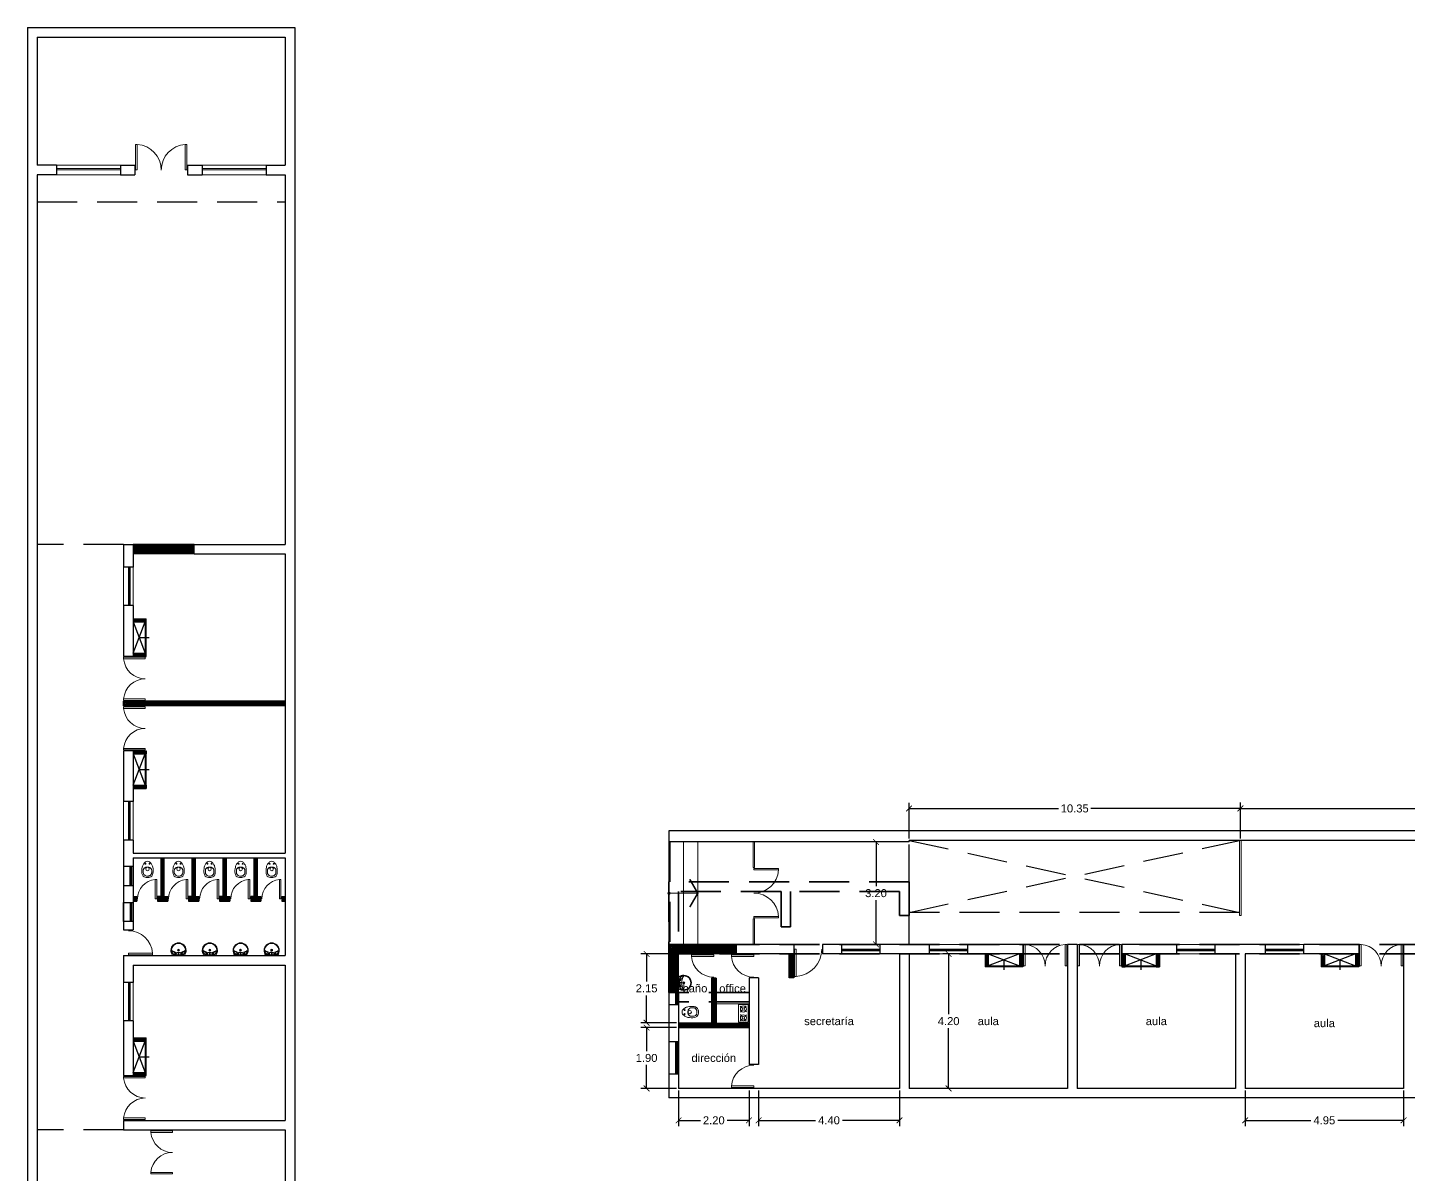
# Model space of a CAD drawing. Header units: millimetres. Extents: x 461.5 to 558.8, y 615.3 to 694.8.
# Drawn here: x 463.04 to 506.18, y 659.01 to 694.84 of the extents above; entities that cross this region are included whole.
import ezdxf

# ---------------------------------------------------------------- set-up
doc = ezdxf.new("R2010")
doc.units = ezdxf.units.MM
doc.header["$LTSCALE"] = 5
doc.linetypes.add('HIDDEN', pattern=[0.375, 0.25, -0.125])
doc.layers.get('0').update_dxf_attribs({"lineweight": 0})
doc.layers.get('Defpoints').update_dxf_attribs({"lineweight": 0})
for name, color, linetype, lineweight in [('aberturas', 37, 'Continuous', 5), ('AMOB-DETA', 7, 'Continuous', 0), ('AMOB-VIST', 7, 'Continuous', 0), ('barrido', 36, 'Continuous', 5), ('Cotas', 251, 'Continuous', 15), ('equipamiento', 117, 'Continuous', 9), ('hatch muros', 24, 'Continuous', 5), ('muros', 81, 'Continuous', 30), ('muros a demoler', 40, 'HIDDEN', 35), ('muros nuevos', 1, 'Continuous', 30), ('proyecciones', 23, 'HIDDEN', 25), ('referencias', 135, 'Continuous', 18)]:
    doc.layers.add(name, color=color, linetype=linetype, lineweight=lineweight)
doc.layers.get('0').freeze()
doc.styles.get("Standard").update_dxf_attribs({"font": 'arial.ttf'})
doc.dimstyles.get("Standard").update_dxf_attribs({"dimtxt": 0.18, "dimasz": 0.18, "dimexe": 0.18, "dimexo": 0.0625, "dimgap": 0.09, "dimtad": 0, "dimtih": 1, "dimtoh": 1, "dimzin": 0, "dimdsep": 46, "dimtxsty": 'Standard', "dimblk": 'DOTSMALL', "dimcen": 0.09, "dimse1": 1, "dimse2": 1, "dimadec": 0, "dimazin": 0, "dimtfac": 1, "dimtofl": 0, "dimtmove": 0, "dimatfit": 3, "dimldrblk": 'DOTSMALL', "dimfxl": 1, "dimtolj": 1, "dimtzin": 0, "dimarcsym": 0})
pattern_1 = [(135, (1132.78695, 139.866), (-0.0336759605, -0.0336759605), []), (135, (1132.78695, 139.88845), (-0.0336759605, -0.0336759605), [])]

# ---------------------------------------------------------------- blocks, each defined once
blk = doc.blocks.new('_ArchTick')
at = {"color": 0, "linetype": 'ByBlock', "const_width": 0.15}
blk.add_lwpolyline([(-0.5, -0.5), (0.5, 0.5)], dxfattribs=at)
blk = doc.blocks.new('*D70')
at = {"layer": 'Cotas', "color": 0, "lineweight": -2, "transparency": 16777216}
for p, q in [((490.579, 669.507), (490.579, 670.622)), ((490.579, 670.442), (495.253, 670.442)), ((500.929, 670.442), (496.255, 670.442)), ((500.929, 669.507), (500.929, 670.622))]:
    blk.add_line(p, q, dxfattribs=at)
at = {"layer": 'Defpoints', "color": 0, "transparency": 16777216}
for p in [(490.579, 670.442), (490.579, 669.445), (500.929, 669.445)]:
    blk.add_point(p, dxfattribs=at)
at = {"layer": 'Cotas', "color": 0, "lineweight": -2, "transparency": 16777216, "xscale": 0.18, "yscale": 0.18, "zscale": 0.18, "rotation": 180}
blk.add_blockref('_ArchTick', (490.579, 670.442), dxfattribs=at)
at = {"layer": 'Cotas', "color": 0, "lineweight": -2, "transparency": 16777216, "xscale": 0.18, "yscale": 0.18, "zscale": 0.18}
blk.add_blockref('_ArchTick', (500.929, 670.442), dxfattribs=at)
at = {"layer": 'Cotas', "color": 0, "transparency": 16777216, "insert": (495.754, 670.442), "char_height": 0.25, "attachment_point": 5}
blk.add_mtext('\\A1;10.35', dxfattribs=at)
blk = doc.blocks.new('_DotSmall')
at = {"color": 0, "linetype": 'ByBlock', "const_width": 0.5}
blk.add_lwpolyline([(-0.0625, 0, 1), (0.0625, 0, 1)], format="xyb", close=True, dxfattribs=at)
blk = doc.blocks.new('*D69')
at = {"layer": 'Cotas', "color": 0, "lineweight": -2, "transparency": 16777216}
for p, q in [((500.929, 669.507), (500.929, 670.625)), ((500.929, 670.445), (509.629, 670.445)), ((519.329, 670.445), (510.628, 670.445)), ((519.329, 669.507), (519.329, 670.625))]:
    blk.add_line(p, q, dxfattribs=at)
at = {"layer": 'Defpoints', "color": 0, "transparency": 16777216}
for p in [(500.929, 670.445), (500.929, 669.445), (519.329, 669.445)]:
    blk.add_point(p, dxfattribs=at)
at = {"layer": 'Cotas', "color": 0, "lineweight": -2, "transparency": 16777216, "xscale": 0.18, "yscale": 0.18, "zscale": 0.18, "rotation": 180}
blk.add_blockref('_ArchTick', (500.929, 670.445), dxfattribs=at)
at = {"layer": 'Cotas', "color": 0, "lineweight": -2, "transparency": 16777216, "xscale": 0.18, "yscale": 0.18, "zscale": 0.18}
blk.add_blockref('_ArchTick', (519.329, 670.445), dxfattribs=at)
at = {"layer": 'Cotas', "color": 0, "transparency": 16777216, "insert": (510.129, 670.445), "char_height": 0.25, "attachment_point": 5}
blk.add_mtext('\\A1;18.40', dxfattribs=at)
blk = doc.blocks.new('*D68')
at = {"layer": 'Cotas', "color": 0, "lineweight": -2, "transparency": 16777216}
for p, q in [((493.966, 665.895), (491.636, 665.895)), ((491.816, 665.895), (491.816, 664.012)), ((491.816, 661.695), (491.816, 663.577)), ((493.966, 661.695), (491.636, 661.695))]:
    blk.add_line(p, q, dxfattribs=at)
at = {"layer": 'Defpoints', "color": 0, "transparency": 16777216}
for p in [(494.029, 665.895), (491.816, 661.695), (494.029, 661.695)]:
    blk.add_point(p, dxfattribs=at)
at = {"layer": 'Cotas', "color": 0, "lineweight": -2, "transparency": 16777216, "xscale": 0.18, "yscale": 0.18, "zscale": 0.18}
for p, rotation in [((491.816, 665.895), 90), ((491.816, 661.695), 270)]:
    blk.add_blockref('_ArchTick', p, dxfattribs=dict(at, rotation=rotation))
at = {"layer": 'Cotas', "color": 0, "transparency": 16777216, "insert": (491.816, 663.795), "char_height": 0.25, "attachment_point": 5}
blk.add_mtext('\\A1;4.20', dxfattribs=at)
blk = doc.blocks.new('*D67')
at = {"layer": 'Cotas', "color": 0, "lineweight": -2, "transparency": 16777216}
for p, q in [((483.316, 663.595), (482.199, 663.595)), ((482.379, 663.595), (482.379, 662.862)), ((482.379, 661.695), (482.379, 662.427)), ((483.316, 661.695), (482.199, 661.695))]:
    blk.add_line(p, q, dxfattribs=at)
at = {"layer": 'Defpoints', "color": 0, "transparency": 16777216}
for p in [(483.379, 663.595), (482.379, 661.695), (483.379, 661.695)]:
    blk.add_point(p, dxfattribs=at)
at = {"layer": 'Cotas', "color": 0, "lineweight": -2, "transparency": 16777216, "xscale": 0.18, "yscale": 0.18, "zscale": 0.18}
for p, rotation in [((482.379, 663.595), 90), ((482.379, 661.695), 270)]:
    blk.add_blockref('_ArchTick', p, dxfattribs=dict(at, rotation=rotation))
at = {"layer": 'Cotas', "color": 0, "transparency": 16777216, "insert": (482.379, 662.645), "char_height": 0.25, "attachment_point": 5}
blk.add_mtext('\\A1;1.90', dxfattribs=at)
blk = doc.blocks.new('*D66')
at = {"layer": 'Cotas', "color": 0, "lineweight": -2, "transparency": 16777216}
for p, q in [((483.316, 665.895), (482.2, 665.895)), ((482.38, 665.895), (482.38, 665.037)), ((482.38, 663.745), (482.38, 664.602)), ((483.316, 663.745), (482.2, 663.745))]:
    blk.add_line(p, q, dxfattribs=at)
at = {"layer": 'Defpoints', "color": 0, "transparency": 16777216}
for p in [(483.379, 665.895), (482.38, 663.745), (483.379, 663.745)]:
    blk.add_point(p, dxfattribs=at)
at = {"layer": 'Cotas', "color": 0, "lineweight": -2, "transparency": 16777216, "xscale": 0.18, "yscale": 0.18, "zscale": 0.18}
for p, rotation in [((482.38, 665.895), 90), ((482.38, 663.745), 270)]:
    blk.add_blockref('_ArchTick', p, dxfattribs=dict(at, rotation=rotation))
at = {"layer": 'Cotas', "color": 0, "transparency": 16777216, "insert": (482.38, 664.82), "char_height": 0.25, "attachment_point": 5}
blk.add_mtext('\\A1;2.15', dxfattribs=at)
blk = doc.blocks.new('*D65')
at = {"layer": 'Cotas', "color": 0, "lineweight": -2, "transparency": 16777216}
for p, q in [((490.516, 669.395), (489.367, 669.395)), ((489.547, 669.395), (489.547, 668.012)), ((489.547, 666.195), (489.547, 667.577)), ((490.516, 666.195), (489.367, 666.195))]:
    blk.add_line(p, q, dxfattribs=at)
at = {"layer": 'Defpoints', "color": 0, "transparency": 16777216}
for p in [(489.547, 669.395), (490.579, 669.395), (490.579, 666.195)]:
    blk.add_point(p, dxfattribs=at)
at = {"layer": 'Cotas', "color": 0, "lineweight": -2, "transparency": 16777216, "xscale": 0.18, "yscale": 0.18, "zscale": 0.18}
for p, rotation in [((489.547, 669.395), 90), ((489.547, 666.195), 270)]:
    blk.add_blockref('_ArchTick', p, dxfattribs=dict(at, rotation=rotation))
at = {"layer": 'Cotas', "color": 0, "transparency": 16777216, "insert": (489.547, 667.795), "char_height": 0.25, "attachment_point": 5}
blk.add_mtext('\\A1;3.20', dxfattribs=at)
blk = doc.blocks.new('*D64')
at = {"layer": 'Cotas', "color": 0, "lineweight": -2, "transparency": 16777216}
for p, q in [((483.379, 661.632), (483.379, 660.515)), ((485.579, 661.632), (485.579, 660.515)), ((483.379, 660.695), (484.062, 660.695)), ((485.579, 660.695), (484.895, 660.695))]:
    blk.add_line(p, q, dxfattribs=at)
at = {"layer": 'Defpoints', "color": 0, "transparency": 16777216}
for p in [(483.379, 661.695), (485.579, 661.695), (483.379, 660.695)]:
    blk.add_point(p, dxfattribs=at)
at = {"layer": 'Cotas', "color": 0, "lineweight": -2, "transparency": 16777216, "xscale": 0.18, "yscale": 0.18, "zscale": 0.18, "rotation": 180}
blk.add_blockref('_ArchTick', (483.379, 660.695), dxfattribs=at)
at = {"layer": 'Cotas', "color": 0, "lineweight": -2, "transparency": 16777216, "xscale": 0.18, "yscale": 0.18, "zscale": 0.18}
blk.add_blockref('_ArchTick', (485.579, 660.695), dxfattribs=at)
at = {"layer": 'Cotas', "color": 0, "transparency": 16777216, "insert": (484.479, 660.695), "char_height": 0.25, "attachment_point": 5}
blk.add_mtext('\\A1;2.20', dxfattribs=at)
blk = doc.blocks.new('*D45')
at = {"layer": 'Cotas', "color": 0, "lineweight": -2, "transparency": 16777216}
for p, q in [((485.879, 661.632), (485.879, 660.516)), ((490.279, 661.632), (490.279, 660.516)), ((485.879, 660.696), (487.659, 660.696)), ((490.279, 660.696), (488.498, 660.696))]:
    blk.add_line(p, q, dxfattribs=at)
at = {"layer": 'Defpoints', "color": 0, "transparency": 16777216}
for p in [(485.879, 661.695), (490.279, 661.695), (485.879, 660.696)]:
    blk.add_point(p, dxfattribs=at)
at = {"layer": 'Cotas', "color": 0, "lineweight": -2, "transparency": 16777216, "xscale": 0.18, "yscale": 0.18, "zscale": 0.18, "rotation": 180}
blk.add_blockref('_ArchTick', (485.879, 660.696), dxfattribs=at)
at = {"layer": 'Cotas', "color": 0, "lineweight": -2, "transparency": 16777216, "xscale": 0.18, "yscale": 0.18, "zscale": 0.18}
blk.add_blockref('_ArchTick', (490.279, 660.696), dxfattribs=at)
at = {"layer": 'Cotas', "color": 0, "transparency": 16777216, "insert": (488.079, 660.696), "char_height": 0.25, "attachment_point": 5}
blk.add_mtext('\\A1;4.40', dxfattribs=at)
blk = doc.blocks.new('inodoro2')
at = {"layer": 'AMOB-DETA', "color": 0}
for points in [[(-0.015, 0.536), (-0.033, 0.535, 0.028747), (-0.061, 0.527, 0.052421), (-0.075, 0.521, 0.050041), (-0.092, 0.508, 0.040538), (-0.109, 0.49, 0.036304), (-0.125, 0.468, 0.08346), (-0.129, 0.457, 0.024812), (-0.13, 0.446, 0.009631), (-0.132, 0.42, 0.014344), (-0.133, 0.411, 0.009208), (-0.132, 0.396)], [(-0.015, 0.256), (-0.033, 0.258, -0.028747), (-0.061, 0.265, -0.052421), (-0.075, 0.272, -0.050041), (-0.092, 0.284, -0.040538), (-0.109, 0.303, -0.036304), (-0.125, 0.325, -0.08346), (-0.129, 0.336, -0.024812), (-0.13, 0.346, -0.009631), (-0.132, 0.373, -0.014344), (-0.133, 0.382, -0.009208), (-0.132, 0.396)], [(0.015, 0.256), (0.033, 0.258, 0.028747), (0.061, 0.265, 0.052421), (0.075, 0.272, 0.050041), (0.092, 0.284, 0.040538), (0.109, 0.303, 0.036304), (0.124, 0.325, 0.08346), (0.129, 0.336, 0.024812), (0.13, 0.346, 0.009631), (0.132, 0.373, 0.014344), (0.132, 0.382, 0.009208), (0.132, 0.396)]]:
    blk.add_lwpolyline(points, format="xyb", dxfattribs=at)
for points in [[(-0.015, 0.536), (0, 0.536)], [(0, 0.536), (0.015, 0.536), (0.033, 0.535), (0.075, 0.521), (0.109, 0.49), (0.129, 0.457), (0.132, 0.42), (0.132, 0.396)], [(-0.015, 0.256), (0, 0.256)], [(0.015, 0.256), (0, 0.256)]]:
    blk.add_lwpolyline(points, dxfattribs=at)
for centre in [(-0.064, 0.152), (0.064, 0.152)]:
    blk.add_circle(centre, 0.0141, dxfattribs=at)
at = {"layer": 'AMOB-VIST', "color": 0}
blk.add_lwpolyline([(0, 0.585, 0.193023), (-0.137, 0.535, 0.145572), (-0.172, 0.456, 0.077711), (-0.165, 0.255, 0.087544), (-0.125, 0.161, 0.055228), (-0.065, 0.091, 0.090627), (0, 0.072, 0.091051), (0.065, 0.091, 0.055228), (0.126, 0.161, 0.087544), (0.165, 0.255, 0.077711), (0.172, 0.456, 0.145572), (0.137, 0.535, 0.193023), (0, 0.585, 61.25604)], format="xyb", close=True, dxfattribs=at)
blk.add_circle((0, 0.314), 0.0535, dxfattribs=at)
blk = doc.blocks.new('*D72')
at = {"layer": 'Cotas', "color": 0, "lineweight": -2, "transparency": 16777216}
for p, q in [((501.079, 661.632), (501.079, 660.516)), ((506.029, 661.632), (506.029, 660.516)), ((501.079, 660.696), (503.133, 660.696)), ((506.029, 660.696), (503.974, 660.696))]:
    blk.add_line(p, q, dxfattribs=at)
at = {"layer": 'Defpoints', "color": 0, "transparency": 16777216}
for p in [(501.079, 661.695), (506.029, 661.695), (506.029, 660.696)]:
    blk.add_point(p, dxfattribs=at)
at = {"layer": 'Cotas', "color": 0, "lineweight": -2, "transparency": 16777216, "xscale": 0.18, "yscale": 0.18, "zscale": 0.18, "rotation": 180}
blk.add_blockref('_ArchTick', (501.079, 660.696), dxfattribs=at)
at = {"layer": 'Cotas', "color": 0, "lineweight": -2, "transparency": 16777216, "xscale": 0.18, "yscale": 0.18, "zscale": 0.18}
blk.add_blockref('_ArchTick', (506.029, 660.696), dxfattribs=at)
at = {"layer": 'Cotas', "color": 0, "transparency": 16777216, "insert": (503.554, 660.696), "char_height": 0.25, "attachment_point": 5}
blk.add_mtext('\\A1;4.95', dxfattribs=at)
blk = doc.blocks.new('lav')
at = {"layer": 'AMOB-DETA', "color": 0}
for points in [[(0.228, -0.175, -0.004766), (0.23, -0.176, -0.296826), (0.235, -0.189, 0.102083), (0.235, -0.135, 0.186378), (0.19, -0.065, 0.138198), (0.135, -0.04, 0.037019), (0, -0.03, 0.037019), (-0.135, -0.04, 0.138198), (-0.19, -0.065, 0.186378), (-0.235, -0.135, 0.102083), (-0.235, -0.189, -0.296826), (-0.23, -0.176, -0.004766), (-0.228, -0.175)], [(-0.228, -0.175, -0.263899), (-0.215, -0.152, -0.052487), (-0.16, -0.127, 0.317586), (-0.137, -0.097, 0.080881), (-0.144, -0.057, 0.081406), (-0.145, -0.054, 0.31626), (-0.164, -0.048)], [(0.164, -0.048, 0.31626), (0.145, -0.054, 0.081406), (0.144, -0.057, 0.080881), (0.137, -0.097, 0.317586), (0.16, -0.127, -0.052487), (0.215, -0.152, -0.263899), (0.228, -0.175)]]:
    blk.add_lwpolyline(points, format="xyb", dxfattribs=at)
blk.add_lwpolyline([(0, -0.217, 1), (0, -0.172, 1)], format="xyb", close=True, dxfattribs=at)
at = {"layer": 'AMOB-VIST', "color": 0}
for points in [[(0, -0.465, -0.404815), (-0.276, -0.196, -0.176085), (-0.215, -0.004, -0.232056), (-0.207, 0), (0, 0), (0.207, 0, -0.232056), (0.215, -0.004, -0.176085), (0.276, -0.196, -0.404715), (0, -0.465)], [(0.228, -0.175, 0.040596), (0.21, -0.165, 0.125199), (0, -0.115, 0.125199), (-0.21, -0.165, 0.040596), (-0.228, -0.175)]]:
    blk.add_lwpolyline(points, format="xyb", dxfattribs=at)
for points in [[(0, -0.444, 0.404815), (0.256, -0.195, 0.074583), (0.25, -0.125, 0.158422), (0.213, -0.065, 0.150216), (0.15, -0.035, 0.021002), (0.06, -0.025, 0.008328), (0, -0.024, 0.008328), (-0.06, -0.025, 0.021002), (-0.15, -0.035, 0.150216), (-0.213, -0.065, 0.158422), (-0.25, -0.125, 0.074583), (-0.256, -0.195, 0.404815)], [(0, -0.23, 1), (0, -0.16, 1)], [(0, -0.086, 1), (0, -0.052, 1)]]:
    blk.add_lwpolyline(points, format="xyb", close=True, dxfattribs=at)
at = {"layer": 'AMOB-VIST', "color": 0, "linetype": 'HIDDEN'}
for centre in [(-0.095, -0.069), (0.095, -0.069)]:
    blk.add_circle(centre, 0.0175, dxfattribs=at)
blk = doc.blocks.new('Edpls501')
for p, q in [((-0.55, -0.15), (-0.55, 0.15)), ((-0.55, 0.15), (0, 0.15)), ((0, 0.15), (0, -0.15)), ((-0.55, -0.15), (0, -0.15))]:
    blk.add_line(p, q)
at = {"color": 30}
for p, q in [((-0.45, 0.04), (-0.503, 0.099)), ((-0.372, 0.037), (-0.313, 0.091)), ((-0.178, 0.037), (-0.237, 0.091)), ((-0.1, 0.04), (-0.047, 0.099)), ((-0.453, -0.037), (-0.512, -0.091)), ((-0.375, -0.04), (-0.322, -0.099)), ((-0.175, -0.04), (-0.228, -0.099)), ((-0.097, -0.037), (-0.038, -0.091))]:
    blk.add_line(p, q, dxfattribs=at)
for centre in [(-0.413, 0), (-0.138, 0)]:
    blk.add_circle(centre, 0.0957)
for centre in [(-0.413, 0), (-0.138, 0)]:
    blk.add_circle(centre, 0.0375, dxfattribs=at)

msp = doc.modelspace()

# ---------------------------------------------------------------- hatches: boundary and pattern name
at = {"layer": 'aberturas'}
msp.add_hatch(color=256, dxfattribs=at).paths.add_polyline_path([(483.041, 667.795, 1), (483.116, 667.795, 1)])
at = {"layer": 'hatch muros'}
h = msp.add_hatch(dxfattribs=at)
h.set_pattern_fill('ANSI32', color=256, scale=0.005, angle=90, style=0)
h.set_pattern_definition(pattern_1)
h.paths.add_polyline_path([(466.342, 678.695), (466.342, 678.395), (468.242, 678.395), (468.242, 678.695)])
h = msp.add_hatch(dxfattribs=at)
h.set_pattern_fill('ANSI32', color=256, scale=0.005, angle=90, style=0)
h.set_pattern_definition(pattern_1)
h.paths.add_polyline_path([(466.342, 676.37), (466.342, 676.27), (466.742, 676.27), (466.742, 676.37)])
h = msp.add_hatch(dxfattribs=at)
h.set_pattern_fill('ANSI32', color=256, scale=0.005, angle=90, style=0)
h.set_pattern_definition(pattern_1)
h.paths.add_polyline_path([(466.342, 675.295), (466.342, 675.195), (466.742, 675.195), (466.742, 675.295)])
h = msp.add_hatch(dxfattribs=at)
h.set_pattern_fill('ANSI32', color=256, scale=0.005, angle=90, style=0)
h.set_pattern_definition(pattern_1)
h.paths.add_polyline_path([(466.042, 673.795), (466.042, 673.645), (471.092, 673.645), (471.092, 673.795)])
h = msp.add_hatch(dxfattribs=at)
h.set_pattern_fill('ANSI32', color=256, scale=0.005, angle=90, style=0)
h.set_pattern_definition(pattern_1)
h.paths.add_polyline_path([(466.342, 672.245), (466.342, 672.145), (466.742, 672.145), (466.742, 672.245)])
h = msp.add_hatch(dxfattribs=at)
h.set_pattern_fill('ANSI32', color=256, scale=0.005, angle=90, style=0)
h.set_pattern_definition(pattern_1)
h.paths.add_polyline_path([(466.342, 671.17), (466.342, 671.07), (466.742, 671.07), (466.742, 671.17)])
h = msp.add_hatch(dxfattribs=at)
h.set_pattern_fill('ANSI32', color=256, scale=0.005, angle=90, style=0)
h.set_pattern_definition(pattern_1)
h.paths.add_polyline_path([(467.212, 668.895), (467.212, 667.695), (467.102, 667.695), (467.102, 667.545), (467.422, 667.545), (467.422, 667.695), (467.312, 667.695), (467.312, 668.895)])
h = msp.add_hatch(dxfattribs=at)
h.set_pattern_fill('ANSI32', color=256, scale=0.005, angle=90, style=0)
h.set_pattern_definition(pattern_1)
h.paths.add_polyline_path([(468.182, 668.895), (468.182, 667.695), (468.072, 667.695), (468.072, 667.545), (468.392, 667.545), (468.392, 667.695), (468.282, 667.695), (468.282, 668.895)])
h = msp.add_hatch(dxfattribs=at)
h.set_pattern_fill('ANSI32', color=256, scale=0.005, angle=90, style=0)
h.set_pattern_definition(pattern_1)
h.paths.add_polyline_path([(469.152, 668.895), (469.152, 667.695), (469.042, 667.695), (469.042, 667.545), (469.362, 667.545), (469.362, 667.695), (469.252, 667.695), (469.252, 668.895)])
h = msp.add_hatch(dxfattribs=at)
h.set_pattern_fill('ANSI32', color=256, scale=0.005, angle=90, style=0)
h.set_pattern_definition(pattern_1)
h.paths.add_polyline_path([(470.012, 667.545), (470.332, 667.545), (470.332, 667.695), (470.222, 667.695), (470.222, 668.895), (470.122, 668.895), (470.122, 667.695), (470.012, 667.695)])
h = msp.add_hatch(dxfattribs=at)
h.set_pattern_fill('ANSI32', color=256, scale=0.005, angle=90, style=0)
h.set_pattern_definition(pattern_1)
h.paths.add_polyline_path([(466.342, 667.695), (466.342, 667.545), (466.452, 667.545), (466.452, 667.695)])
h = msp.add_hatch(dxfattribs=at)
h.set_pattern_fill('ANSI32', color=256, scale=0.005, angle=90, style=0)
h.set_pattern_definition(pattern_1)
h.paths.add_polyline_path([(470.982, 667.695), (470.982, 667.545), (471.092, 667.545), (471.092, 667.695)])
h = msp.add_hatch(dxfattribs=at)
h.set_pattern_fill('ANSI32', color=256, scale=0.005, style=0)
h.paths.add_polyline_path([(485.179, 666.195), (483.079, 666.195), (483.079, 664.695), (483.379, 664.695), (483.379, 665.895), (485.179, 665.895)])
h = msp.add_hatch(dxfattribs=at)
h.set_pattern_fill('ANSI32', color=256, scale=0.005, style=0)
h.paths.add_polyline_path([(486.979, 665.895), (486.829, 665.895), (486.829, 665.145), (486.979, 665.145)])
h = msp.add_hatch(dxfattribs=at)
h.set_pattern_fill('ANSI32', color=256, scale=0.005, style=0)
h.paths.add_polyline_path([(493.054, 665.895), (492.954, 665.895), (492.954, 665.495), (493.054, 665.495)])
h = msp.add_hatch(dxfattribs=at)
h.set_pattern_fill('ANSI32', color=256, scale=0.005, style=0)
h.paths.add_polyline_path([(494.129, 665.895), (494.029, 665.895), (494.029, 665.495), (494.129, 665.495)])
h = msp.add_hatch(dxfattribs=at)
h.set_pattern_fill('ANSI32', color=256, scale=0.005, style=0)
h.paths.add_polyline_path([(497.329, 665.895), (497.229, 665.895), (497.229, 665.495), (497.329, 665.495)])
h = msp.add_hatch(dxfattribs=at)
h.set_pattern_fill('ANSI32', color=256, scale=0.005, style=0)
h.paths.add_polyline_path([(498.404, 665.895), (498.304, 665.895), (498.304, 665.495), (498.404, 665.495)])
h = msp.add_hatch(dxfattribs=at)
h.set_pattern_fill('ANSI32', color=256, scale=0.005, style=0)
h.paths.add_polyline_path([(503.554, 665.895), (503.454, 665.895), (503.454, 665.495), (503.554, 665.495)])
h = msp.add_hatch(dxfattribs=at)
h.set_pattern_fill('ANSI32', color=256, scale=0.005, style=0)
h.paths.add_polyline_path([(504.629, 665.895), (504.529, 665.895), (504.529, 665.495), (504.629, 665.495)])
h = msp.add_hatch(dxfattribs=at)
h.set_pattern_fill('ANSI32', color=256, scale=0.005, style=0)
h.paths.add_polyline_path([(484.554, 665.135), (484.404, 665.135), (484.404, 663.745), (483.379, 663.745), (483.379, 663.595), (485.579, 663.595), (485.579, 663.738), (484.554, 663.738), (484.554, 664.338)])
h = msp.add_hatch(dxfattribs=at)
h.set_pattern_fill('ANSI32', color=256, scale=0.005, angle=90, style=0)
h.set_pattern_definition(pattern_1)
h.paths.add_polyline_path([(466.342, 663.27), (466.342, 663.17), (466.742, 663.17), (466.742, 663.27)])
h = msp.add_hatch(dxfattribs=at)
h.set_pattern_fill('ANSI32', color=256, scale=0.005, angle=90, style=0)
h.set_pattern_definition(pattern_1)
h.paths.add_polyline_path([(466.342, 662.195), (466.342, 662.095), (466.742, 662.095), (466.742, 662.195)])

# ---------------------------------------------------------------- linework, layer by layer
at = {"layer": 'aberturas'}
for p, q in [((465.942, 690.545), (463.942, 690.545)), ((465.942, 690.245), (463.942, 690.245)), ((468.492, 690.545), (470.492, 690.545)), ((468.492, 690.245), (470.492, 690.245)), ((466.042, 677.982), (466.042, 676.782)), ((466.342, 677.982), (466.342, 676.782)), ((466.717, 676.27), (466.717, 675.295)), ((466.742, 676.27), (466.742, 675.295)), ((466.717, 671.17), (466.717, 672.145)), ((466.742, 671.17), (466.742, 672.145)), ((466.042, 669.457), (466.042, 670.657)), ((466.342, 669.457), (466.342, 670.657)), ((483.079, 669.395), (483.079, 666.195)), ((483.529, 669.395), (483.529, 666.195)), ((483.979, 669.395), (483.979, 666.195)), ((485.704, 668.595), (485.704, 669.395)), ((485.754, 668.595), (485.754, 669.395)), ((500.904, 667.095), (500.904, 669.445)), ((500.954, 667.095), (500.954, 669.445)), ((485.704, 668.595), (485.754, 668.595)), ((483.979, 667.795), (483.079, 667.795)), ((485.704, 666.195), (485.704, 666.995)), ((485.704, 666.995), (485.754, 666.995)), ((485.754, 666.195), (485.754, 666.995)), ((500.954, 667.095), (500.904, 667.095)), ((489.679, 666.195), (488.479, 666.195)), ((491.216, 666.195), (492.416, 666.195)), ((500.141, 666.195), (498.941, 666.195)), ((501.716, 666.195), (502.916, 666.195)), ((489.679, 665.895), (488.479, 665.895)), ((491.216, 665.895), (492.416, 665.895)), ((500.141, 665.895), (498.941, 665.895)), ((501.716, 665.895), (502.916, 665.895)), ((493.054, 665.52), (494.029, 665.52)), ((493.054, 665.495), (494.029, 665.495)), ((498.304, 665.52), (497.329, 665.52)), ((498.304, 665.495), (497.329, 665.495)), ((503.554, 665.52), (504.529, 665.52)), ((503.554, 665.495), (504.529, 665.495)), ((466.042, 663.807), (466.042, 665.007)), ((466.342, 663.807), (466.342, 665.007)), ((466.717, 663.17), (466.717, 662.195)), ((466.742, 663.17), (466.742, 662.195))]:
    msp.add_line(p, q, dxfattribs=at)
for points in [[(466.417, 690.395), (466.467, 690.395), (466.467, 691.195), (466.417, 691.195)], [(468.017, 690.395), (467.967, 690.395), (467.967, 691.195), (468.017, 691.195)], [(466.717, 675.17), (466.717, 675.12), (466.042, 675.12), (466.042, 675.17)], [(466.717, 673.82), (466.717, 673.87), (466.042, 673.87), (466.042, 673.82)], [(466.717, 673.62), (466.717, 673.57), (466.042, 673.57), (466.042, 673.62)], [(466.717, 672.27), (466.717, 672.32), (466.042, 672.32), (466.042, 672.27)], [(467.027, 668.22), (467.027, 667.62), (467.077, 667.62), (467.077, 668.22)], [(467.997, 668.22), (467.997, 667.62), (468.047, 667.62), (468.047, 668.22)], [(468.967, 668.22), (468.967, 667.62), (469.017, 667.62), (469.017, 668.22)], [(469.937, 668.22), (469.937, 667.62), (469.987, 667.62), (469.987, 668.22)], [(470.907, 668.22), (470.907, 667.62), (470.957, 667.62), (470.957, 668.22)], [(485.729, 668.52), (486.504, 668.52), (486.504, 668.57), (485.729, 668.57)], [(485.729, 667.07), (486.504, 667.07), (486.504, 667.02), (485.729, 667.02)], [(487.004, 665.195), (487.054, 665.195), (487.054, 666.045), (487.004, 666.045)], [(494.154, 665.52), (494.204, 665.52), (494.204, 666.195), (494.154, 666.195)], [(495.504, 665.52), (495.454, 665.52), (495.454, 666.195), (495.504, 666.195)], [(495.854, 665.52), (495.904, 665.52), (495.904, 666.195), (495.854, 666.195)], [(497.204, 665.52), (497.154, 665.52), (497.154, 666.195), (497.204, 666.195)], [(504.654, 665.52), (504.704, 665.52), (504.704, 666.195), (504.654, 666.195)], [(506.004, 665.52), (505.954, 665.52), (505.954, 666.195), (506.004, 666.195)], [(466.942, 665.92), (466.942, 665.87), (466.192, 665.87), (466.192, 665.92)], [(483.779, 665.82), (484.479, 665.82), (484.479, 665.87), (483.779, 665.87)], [(485.029, 665.82), (485.729, 665.82), (485.729, 665.87), (485.029, 665.87)], [(466.717, 662.07), (466.717, 662.02), (466.042, 662.02), (466.042, 662.07)], [(485.029, 661.72), (485.729, 661.72), (485.729, 661.77), (485.029, 661.77)], [(466.717, 660.72), (466.717, 660.77), (466.042, 660.77), (466.042, 660.72)], [(467.567, 660.37), (467.567, 660.32), (466.892, 660.32), (466.892, 660.37)], [(467.567, 659.02), (467.567, 659.07), (466.892, 659.07), (466.892, 659.02)]]:
    msp.add_lwpolyline(points, close=True, dxfattribs=at)
msp.add_lwpolyline([(483.729, 667.362, 0.05, 0.05, 0), (483.979, 667.795, 0.05, 0.05, 0), (483.729, 668.228, 0, 0, 0)], format="xyseb", dxfattribs=at)
msp.add_circle((483.079, 667.795), 0.0375, dxfattribs=at)
at = {"layer": 'barrido'}
for p, q in [((465.942, 690.445), (463.942, 690.445)), ((465.942, 690.395), (463.942, 690.395)), ((468.492, 690.445), (470.492, 690.445)), ((468.492, 690.395), (470.492, 690.395)), ((466.192, 677.982), (466.192, 676.782)), ((466.217, 677.982), (466.217, 676.782)), ((466.242, 677.982), (466.242, 676.782)), ((466.192, 669.457), (466.192, 670.657)), ((466.217, 669.457), (466.217, 670.657)), ((466.242, 669.457), (466.242, 670.657)), ((489.679, 666.045), (488.479, 666.045)), ((491.216, 666.045), (492.416, 666.045)), ((500.141, 666.045), (498.941, 666.045)), ((501.716, 666.045), (502.916, 666.045)), ((489.679, 666.02), (488.479, 666.02)), ((489.679, 665.995), (488.479, 665.995)), ((491.216, 666.02), (492.416, 666.02)), ((491.216, 665.995), (492.416, 665.995)), ((500.141, 666.02), (498.941, 666.02)), ((500.141, 665.995), (498.941, 665.995)), ((501.716, 666.02), (502.916, 666.02)), ((501.716, 665.995), (502.916, 665.995)), ((466.192, 663.807), (466.192, 665.007)), ((466.217, 663.807), (466.217, 665.007)), ((466.242, 663.807), (466.242, 665.007))]:
    msp.add_line(p, q, dxfattribs=at)
for centre, radius, start, end in [((466.414, 690.393), 0.803, 0.0883, 86.2165), ((468.02, 690.393), 0.803, 93.7835, 179.9117), ((466.719, 675.173), 0.679, 184.5318, 269.8734), ((466.719, 673.816), 0.679, 90.1266, 175.4682), ((466.719, 673.623), 0.679, 184.5318, 269.8734), ((466.719, 672.266), 0.679, 90.1266, 175.4682), ((467.081, 667.618), 0.604, 95.142, 179.8371), ((468.051, 667.618), 0.604, 95.142, 179.8371), ((469.021, 667.618), 0.604, 95.142, 179.8371), ((469.991, 667.618), 0.604, 95.142, 179.8371), ((470.961, 667.618), 0.604, 95.142, 179.8371), ((485.727, 668.573), 0.778, 270.0944, 356.0873), ((485.727, 667.017), 0.778, 3.9127, 89.9056), ((466.191, 665.866), 0.753, 4.051, 89.8988), ((487.001, 666.046), 0.853, 273.5491, 359.9223), ((494.15, 665.518), 0.679, 0.1266, 85.4682), ((495.507, 665.518), 0.679, 94.5318, 179.8734), ((495.85, 665.518), 0.679, 0.1266, 85.4682), ((497.207, 665.518), 0.679, 94.5318, 179.8734), ((504.65, 665.518), 0.679, 0.1266, 85.4682), ((506.007, 665.518), 0.679, 94.5318, 179.8734), ((484.48, 665.873), 0.703, 184.3593, 269.8829), ((485.73, 665.873), 0.703, 184.3593, 269.8829), ((485.73, 661.716), 0.703, 90.1171, 175.6407), ((466.719, 662.073), 0.679, 184.5318, 269.8734), ((466.719, 660.716), 0.679, 90.1266, 175.4682), ((467.569, 660.373), 0.679, 184.5318, 269.8734), ((467.569, 659.016), 0.679, 90.1266, 175.4682)]:
    msp.add_arc(centre, radius, start, end, dxfattribs=at)
at = {"layer": 'equipamiento'}
msp.add_lwpolyline([(484.554, 663.738), (485.579, 663.738), (485.579, 664.338), (484.554, 664.338)], close=True, dxfattribs=at)
at = {"layer": 'muros'}
for p, q in [((463.042, 694.845), (471.392, 694.845)), ((463.042, 694.845), (463.042, 622.945)), ((463.342, 694.545), (471.092, 694.545)), ((463.342, 694.545), (463.342, 690.545)), ((471.092, 694.545), (471.092, 690.545)), ((471.392, 694.845), (471.392, 622.945)), ((463.942, 690.545), (463.342, 690.545)), ((463.342, 690.245), (463.342, 630.445)), ((463.942, 690.245), (463.342, 690.245)), ((463.942, 690.545), (463.942, 690.245)), ((465.942, 690.545), (465.942, 690.245)), ((465.942, 690.545), (466.392, 690.545)), ((465.942, 690.245), (466.392, 690.245)), ((466.392, 690.545), (466.392, 690.245)), ((468.042, 690.545), (468.042, 690.245)), ((468.042, 690.545), (468.492, 690.545)), ((468.042, 690.245), (468.492, 690.245)), ((468.492, 690.545), (468.492, 690.245)), ((470.492, 690.545), (470.492, 690.245)), ((470.492, 690.545), (471.092, 690.545)), ((470.492, 690.245), (471.092, 690.245)), ((471.092, 690.245), (471.092, 678.695)), ((466.042, 678.695), (466.042, 677.982)), ((466.042, 678.695), (466.342, 678.695)), ((466.342, 678.695), (466.342, 677.982)), ((468.242, 678.395), (468.242, 678.695)), ((468.242, 678.695), (471.092, 678.695)), ((468.242, 678.395), (471.092, 678.395)), ((471.092, 678.395), (471.092, 669.045)), ((466.342, 677.982), (466.042, 677.982)), ((466.042, 676.782), (466.042, 675.195)), ((466.342, 676.782), (466.042, 676.782)), ((466.342, 676.782), (466.342, 675.195)), ((466.342, 675.195), (466.042, 675.195)), ((466.042, 672.245), (466.042, 670.657)), ((466.342, 672.245), (466.042, 672.245)), ((466.342, 672.245), (466.342, 670.657)), ((466.342, 670.657), (466.042, 670.657)), ((483.079, 669.745), (483.079, 669.395)), ((554.979, 669.745), (483.079, 669.745)), ((466.042, 669.457), (466.042, 666.645)), ((466.342, 669.457), (466.042, 669.457)), ((466.342, 669.457), (466.342, 669.045)), ((490.579, 669.395), (483.079, 669.395)), ((490.579, 669.395), (490.579, 669.445)), ((550.379, 669.445), (490.579, 669.445)), ((466.342, 669.045), (471.092, 669.045)), ((466.342, 668.895), (466.342, 666.645)), ((466.342, 668.895), (471.092, 668.895)), ((471.092, 668.895), (471.092, 665.845)), ((466.042, 666.645), (466.342, 666.645)), ((486.979, 666.195), (485.179, 666.195)), ((485.179, 666.195), (485.179, 665.895)), ((486.979, 666.195), (486.979, 665.895)), ((487.879, 666.195), (487.879, 665.895)), ((488.479, 666.195), (487.879, 666.195)), ((488.479, 665.895), (488.479, 666.195)), ((491.216, 666.195), (489.679, 666.195)), ((489.679, 665.895), (489.679, 666.195)), ((491.216, 665.895), (491.216, 666.195)), ((492.416, 665.895), (492.416, 666.195)), ((494.129, 666.195), (492.416, 666.195)), ((494.129, 666.195), (494.129, 665.895)), ((495.529, 666.195), (495.529, 661.695)), ((495.829, 666.195), (495.529, 666.195)), ((495.829, 666.195), (495.829, 661.695)), ((497.229, 666.195), (497.229, 665.895)), ((498.941, 666.195), (497.229, 666.195)), ((498.941, 665.895), (498.941, 666.195)), ((500.141, 665.895), (500.141, 666.195)), ((501.716, 666.195), (500.141, 666.195)), ((501.716, 665.895), (501.716, 666.195)), ((504.629, 666.195), (502.916, 666.195)), ((502.916, 665.895), (502.916, 666.195)), ((504.629, 666.195), (504.629, 665.895)), ((506.029, 666.195), (506.029, 661.695)), ((506.329, 666.195), (506.029, 666.195)), ((466.042, 665.845), (466.042, 665.007)), ((466.042, 665.845), (471.092, 665.845)), ((486.979, 665.895), (485.179, 665.895)), ((488.479, 665.895), (487.879, 665.895)), ((490.279, 665.895), (489.679, 665.895)), ((490.279, 665.895), (490.279, 661.695)), ((490.579, 665.895), (490.579, 661.695)), ((491.216, 665.895), (490.579, 665.895)), ((494.129, 665.895), (492.416, 665.895)), ((498.941, 665.895), (497.229, 665.895)), ((500.779, 665.895), (500.141, 665.895)), ((500.779, 665.895), (500.779, 661.695)), ((501.079, 665.895), (501.079, 661.695)), ((501.716, 665.895), (501.079, 665.895)), ((504.629, 665.895), (502.916, 665.895)), ((466.342, 665.545), (466.342, 665.007)), ((466.342, 665.545), (471.092, 665.545)), ((471.092, 665.545), (471.092, 660.695)), ((466.342, 665.007), (466.042, 665.007)), ((485.879, 665.145), (485.579, 665.145)), ((485.579, 665.145), (485.579, 662.445)), ((485.879, 665.145), (485.879, 662.445)), ((483.079, 664.695), (483.079, 661.395)), ((483.079, 664.695), (483.379, 664.695)), ((483.379, 664.695), (483.379, 661.695)), ((466.042, 663.807), (466.042, 662.095)), ((466.342, 663.807), (466.042, 663.807)), ((466.342, 663.807), (466.342, 662.095)), ((485.879, 662.445), (485.579, 662.445)), ((466.042, 662.095), (466.342, 662.095)), ((554.979, 661.395), (483.079, 661.395)), ((490.279, 661.695), (483.379, 661.695)), ((495.529, 661.695), (490.579, 661.695)), ((500.779, 661.695), (495.829, 661.695)), ((506.029, 661.695), (501.079, 661.695)), ((466.042, 660.695), (466.042, 660.395)), ((466.042, 660.695), (471.092, 660.695)), ((466.042, 660.395), (471.092, 660.395)), ((471.092, 660.395), (471.092, 654.245))]:
    msp.add_line(p, q, dxfattribs=at)
at = {"layer": 'muros a demoler'}
for p, q in [((483.079, 668.145), (483.079, 665.895)), ((490.579, 668.145), (483.079, 668.145)), ((483.379, 667.845), (483.379, 666.195)), ((486.579, 667.845), (483.379, 667.845)), ((486.579, 667.845), (486.579, 666.745)), ((486.879, 667.845), (486.879, 666.745)), ((490.279, 667.845), (486.879, 667.845)), ((490.279, 667.845), (490.279, 667.095)), ((490.579, 668.145), (490.579, 667.095)), ((490.579, 667.095), (490.279, 667.095)), ((486.879, 666.745), (486.579, 666.745)), ((510.279, 666.195), (483.379, 666.195)), ((510.279, 665.895), (483.079, 665.895)), ((485.579, 664.695), (483.379, 664.695)), ((485.579, 664.395), (483.379, 664.395))]:
    msp.add_line(p, q, dxfattribs=at)
at = {"layer": 'muros nuevos'}
for p, q in [((468.242, 678.695), (466.342, 678.695)), ((468.242, 678.395), (466.342, 678.395)), ((466.342, 676.37), (466.742, 676.37)), ((466.342, 676.27), (466.742, 676.27)), ((466.742, 676.27), (466.742, 676.37)), ((466.342, 675.295), (466.742, 675.295)), ((466.342, 675.195), (466.742, 675.195)), ((466.742, 675.195), (466.742, 675.295)), ((466.042, 673.645), (466.042, 673.795)), ((471.092, 673.795), (466.042, 673.795)), ((471.092, 673.645), (466.042, 673.645)), ((466.342, 672.245), (466.742, 672.245)), ((466.342, 672.145), (466.742, 672.145)), ((466.742, 672.245), (466.742, 672.145)), ((466.342, 671.17), (466.742, 671.17)), ((466.342, 671.07), (466.742, 671.07)), ((466.742, 671.17), (466.742, 671.07)), ((467.212, 667.695), (467.212, 668.895)), ((467.312, 667.695), (467.312, 668.895)), ((468.182, 667.695), (468.182, 668.895)), ((468.282, 667.695), (468.282, 668.895)), ((469.152, 667.695), (469.152, 668.895)), ((469.252, 667.695), (469.252, 668.895)), ((470.122, 667.695), (470.122, 668.895)), ((470.222, 667.695), (470.222, 668.895)), ((466.342, 667.695), (466.452, 667.695)), ((466.342, 667.545), (466.452, 667.545)), ((466.452, 667.695), (466.452, 667.545)), ((467.212, 667.695), (467.102, 667.695)), ((467.102, 667.695), (467.102, 667.545)), ((467.102, 667.545), (467.422, 667.545)), ((467.312, 667.695), (467.422, 667.695)), ((467.422, 667.695), (467.422, 667.545)), ((468.182, 667.695), (468.072, 667.695)), ((468.072, 667.695), (468.072, 667.545)), ((468.072, 667.545), (468.392, 667.545)), ((468.282, 667.695), (468.392, 667.695)), ((468.392, 667.695), (468.392, 667.545)), ((469.152, 667.695), (469.042, 667.695)), ((469.042, 667.695), (469.042, 667.545)), ((469.042, 667.545), (469.362, 667.545)), ((469.252, 667.695), (469.362, 667.695)), ((469.362, 667.695), (469.362, 667.545)), ((470.012, 667.695), (470.012, 667.545)), ((470.122, 667.695), (470.012, 667.695)), ((470.012, 667.545), (470.332, 667.545)), ((470.222, 667.695), (470.332, 667.695)), ((470.332, 667.695), (470.332, 667.545)), ((470.982, 667.695), (471.092, 667.695)), ((470.982, 667.695), (470.982, 667.545)), ((470.982, 667.545), (471.092, 667.545)), ((485.179, 666.195), (483.079, 666.195)), ((483.079, 664.695), (483.079, 666.195)), ((483.379, 664.695), (483.379, 665.895)), ((485.179, 665.895), (483.379, 665.895)), ((486.829, 665.145), (486.829, 665.895)), ((486.979, 665.895), (486.979, 665.145)), ((492.954, 665.895), (492.954, 665.495)), ((493.054, 665.895), (493.054, 665.495)), ((494.029, 665.895), (494.029, 665.495)), ((494.129, 665.895), (494.129, 665.495)), ((497.229, 665.895), (497.229, 665.495)), ((497.329, 665.895), (497.329, 665.495)), ((498.304, 665.895), (498.304, 665.495)), ((498.404, 665.895), (498.404, 665.495)), ((503.454, 665.895), (503.454, 665.495)), ((503.554, 665.895), (503.554, 665.495)), ((504.529, 665.895), (504.529, 665.495)), ((504.629, 665.895), (504.629, 665.495)), ((493.054, 665.495), (492.954, 665.495)), ((494.129, 665.495), (494.029, 665.495)), ((497.229, 665.495), (497.329, 665.495)), ((498.304, 665.495), (498.404, 665.495)), ((503.554, 665.495), (503.454, 665.495)), ((504.629, 665.495), (504.529, 665.495)), ((484.404, 665.135), (484.404, 663.745)), ((484.554, 665.135), (484.404, 665.135)), ((484.554, 665.135), (484.554, 663.738)), ((486.979, 665.145), (486.829, 665.145)), ((483.379, 663.745), (484.404, 663.745)), ((483.379, 663.595), (485.579, 663.595)), ((484.554, 663.738), (485.579, 663.738)), ((466.342, 663.27), (466.742, 663.27)), ((466.342, 663.17), (466.742, 663.17)), ((466.742, 663.17), (466.742, 663.27)), ((466.342, 662.195), (466.742, 662.195)), ((466.742, 662.095), (466.742, 662.195)), ((466.342, 662.095), (466.742, 662.095))]:
    msp.add_line(p, q, dxfattribs=at)
at = {"layer": 'proyecciones'}
for p, q in [((463.342, 689.395), (471.092, 689.395)), ((466.042, 678.695), (463.342, 678.695)), ((466.342, 676.27), (466.717, 675.295)), ((466.342, 675.295), (466.717, 676.27)), ((466.53, 675.782), (466.842, 675.782)), ((466.342, 672.145), (466.717, 671.17)), ((466.342, 671.17), (466.717, 672.145)), ((466.53, 671.657), (466.842, 671.657)), ((483.104, 669.395), (483.104, 666.195)), ((490.579, 669.445), (500.904, 667.195)), ((490.579, 667.195), (500.904, 669.445)), ((490.579, 666.195), (490.579, 669.395)), ((466.242, 668.032), (466.242, 668.632)), ((466.267, 668.032), (466.267, 668.632)), ((466.292, 668.032), (466.292, 668.632)), ((466.242, 667.507), (466.242, 666.907)), ((466.267, 667.507), (466.267, 666.907)), ((466.292, 667.507), (466.292, 666.907)), ((500.904, 667.195), (490.579, 667.195)), ((493.054, 665.895), (494.029, 665.52)), ((494.029, 665.895), (493.054, 665.52)), ((493.541, 665.707), (493.541, 665.395)), ((497.329, 665.895), (498.304, 665.52)), ((498.304, 665.895), (497.329, 665.52)), ((497.816, 665.707), (497.816, 665.395)), ((504.529, 665.895), (503.554, 665.52)), ((503.554, 665.895), (504.529, 665.52)), ((504.041, 665.707), (504.041, 665.395)), ((483.279, 665.32), (483.279, 664.32)), ((483.304, 665.32), (483.304, 664.32)), ((483.329, 665.32), (483.329, 664.32)), ((466.342, 662.195), (466.717, 663.17)), ((466.342, 663.17), (466.717, 662.195)), ((483.279, 663.145), (483.279, 662.145)), ((483.304, 663.145), (483.304, 662.145)), ((483.329, 663.145), (483.329, 662.145)), ((466.53, 662.682), (466.842, 662.682)), ((466.042, 660.395), (463.342, 660.395))]:
    msp.add_line(p, q, dxfattribs=at)
for points in [[(466.342, 668.032), (466.342, 668.632), (466.042, 668.632), (466.042, 668.032)], [(466.342, 667.507), (466.342, 666.907), (466.042, 666.907), (466.042, 667.507)], [(483.079, 664.32), (483.379, 664.32), (483.379, 665.32), (483.079, 665.32)], [(483.079, 662.145), (483.379, 662.145), (483.379, 663.145), (483.079, 663.145)]]:
    msp.add_lwpolyline(points, close=True, dxfattribs=at)

# ---------------------------------------------------------------- block references
at = {"layer": 'equipamiento'}
for name, p, rotation in [('inodoro2', (466.787, 668.866), 180), ('inodoro2', (467.757, 668.866), 180), ('inodoro2', (468.727, 668.866), 180), ('inodoro2', (469.697, 668.866), 180), ('inodoro2', (470.667, 668.866), 180), ('Edpls501', (485.404, 664.313), 90), ('inodoro2', (483.414, 664.08), 270)]:
    msp.add_blockref(name, p, dxfattribs=dict(at, rotation=rotation))
at = {"layer": 'equipamiento', "yscale": 0.8602152440548599, "zscale": 0.8602152440548599}
for p, xscale, rotation in [((467.757, 665.845), -0.8602152440548599, 180), ((468.734, 665.845), -0.8602152440548599, 180), ((469.697, 665.845), 0.8602152440548599, 180.0000000000435), ((470.667, 665.845), 0.8602152440548599, 180.0000000000435), ((483.379, 664.995), 0.8602152440548599, 90)]:
    msp.add_blockref('lav', p, dxfattribs=dict(at, xscale=xscale, rotation=rotation))

# ---------------------------------------------------------------- texts
at = {"layer": 'referencias', "char_height": 0.25, "width": 2.75026, "attachment_point": 5}
for s, insert in [('baño', (483.891, 664.82)), ('office', (485.066, 664.816)), ('secretaría', (488.079, 663.795)), ('aula', (493.054, 663.795)), ('aula', (498.304, 663.795)), ('aula', (503.554, 663.732)), ('dirección', (484.479, 662.645))]:
    msp.add_mtext(s, dxfattribs=dict(at, insert=insert))

# ---------------------------------------------------------------- dimensions: what is measured, and where the dimension line sits
at = {"layer": 'Cotas'}
for base, p1, p2, picture, middle in [((490.579, 670.442), (500.929, 669.445), (490.579, 669.445), '*D70', (495.754, 670.442)), ((500.929, 670.445), (519.329, 669.445), (500.929, 669.445), '*D69', (510.129, 670.445)), ((483.379, 660.695), (485.579, 661.695), (483.379, 661.695), '*D64', (484.479, 660.695)), ((485.879, 660.696), (490.279, 661.695), (485.879, 661.695), '*D45', (488.079, 660.696)), ((506.029, 660.696), (501.079, 661.695), (506.029, 661.695), '*D72', (503.554, 660.696))]:
    dim = msp.add_linear_dim(base=base, p1=p1, p2=p2, dimstyle='Standard', override={"dimtxt": 0.25, "dimblk1": 'ArchTick', "dimblk2": 'ArchTick', "dimsah": 1, "dimse1": 0, "dimse2": 0}, dxfattribs=at)
    dim.commit()
    dim.dimension.update_dxf_attribs({"geometry": picture, "text_midpoint": middle})
for base, p1, p2, picture, middle in [((489.547, 669.395), (490.579, 666.195), (490.579, 669.395), '*D65', (489.547, 667.795)), ((482.38, 663.745), (483.379, 665.895), (483.379, 663.745), '*D66', (482.38, 664.82)), ((491.816, 661.695), (494.029, 665.895), (494.029, 661.695), '*D68', (491.816, 663.795)), ((482.379, 661.695), (483.379, 663.595), (483.379, 661.695), '*D67', (482.379, 662.645))]:
    dim = msp.add_linear_dim(base=base, p1=p1, p2=p2, angle=270, dimstyle='Standard', override={"dimtxt": 0.25, "dimblk1": 'ArchTick', "dimblk2": 'ArchTick', "dimsah": 1, "dimse1": 0, "dimse2": 0}, dxfattribs=at)
    dim.commit()
    dim.dimension.update_dxf_attribs({"geometry": picture, "text_midpoint": middle})

doc.saveas('drawing.dxf')
